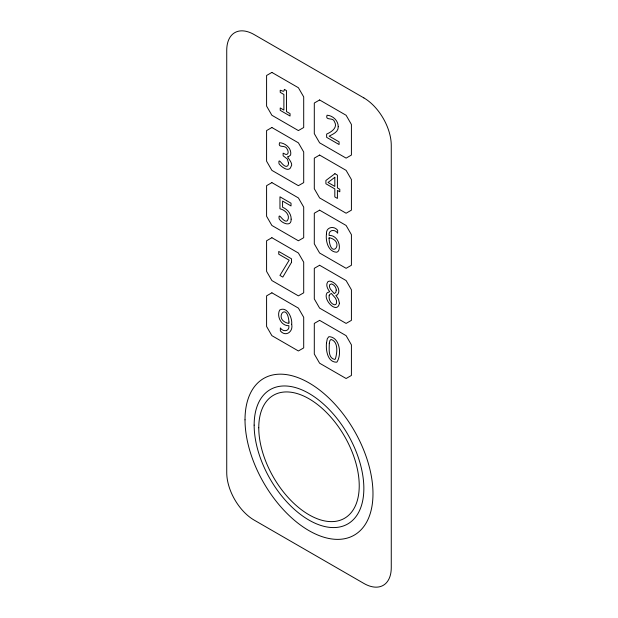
<?xml version="1.0" encoding="UTF-8"?>
<svg xmlns="http://www.w3.org/2000/svg" width="618" height="618" viewBox="0 0 618 618"><rect width="100%" height="100%" fill="white"/><g stroke="black" fill="none" stroke-linecap="round" stroke-linejoin="round"><path stroke-width="0.93" d="M329.054 238.301C330.429 261.406 346.065 241.429 329.093 237.66L329.054 238.301M288.961 322.024L288.907 323.469C272.283 320.031 287.239 300.147 288.961 322.024M326.513 342.843C325.701 350.004 327.486 362.565 336.833 362.194C341.947 354.802 340.078 336.995 328.884 336.663L327.301 338.695L326.513 342.843M329.309 343.307C329.332 348.413 327.749 358.108 334.709 359.421L335.35 359.027C337.165 353.195 338.594 341.576 331.009 339.444L329.865 340.626L329.309 343.307M326.451 234.044C325.516 240.997 328.112 251.804 336.54 252.229A9.069 5.238 60 0 0 338.88 250.105C341.005 243.847 336.223 234.917 329.093 235.443C328.312 229.664 335.056 228.876 337.652 233.218L337.652 230.236C333.759 225.392 325.81 227.13 326.451 234.044M291.681 324.272C293.496 331.704 285.663 337.358 280.348 330.893L280.348 327.903C282.967 332.268 289.772 331.534 288.892 325.678C281.468 326.234 276.238 316.2 279.715 310.02C287.131 305.879 292.546 318.146 291.681 324.272M288.521 163.059L288.235 164.991L287.409 166.033C283.283 168.644 277.961 155.342 279.012 163.747C281.383 166.93 289.363 173.055 291.155 166.312C293.998 163.306 284.805 155.265 288.575 156.632L290.607 155.041C292.036 148.637 285.547 143.067 279.568 142.688C277.467 148.567 285.547 144.396 287.084 149.015C288.081 150.46 288.938 153.364 286.999 154.392L285.686 154.384L283.129 153.164L283.129 155.759L287.316 159.004L288.521 163.059M291.148 219.151C291.549 227.509 281.592 223.206 279.135 218.78C278.085 210.514 283.392 223.592 287.37 220.734C290.846 215.443 285.083 209.78 279.962 208.814L279.962 196.818L291.024 203.206L291.024 205.941L282.573 201.066L282.573 207.254C287.37 209.193 291.333 213.774 291.148 219.151M336.269 290.089L335.852 292.376L334.253 293.604L330.568 289.324A4.087 2.356 60 0 1 329.487 285.987L329.718 284.689L331.503 283.917C334.191 284.697 336.161 287.3 336.269 290.089M339.429 303.284C337.158 315.033 322.163 299.104 327.161 292.785L329.703 291.727C327.671 289.108 325.447 284.975 327.741 281.893A8.196 4.728 60 0 1 330.445 281.213C335.829 282.441 341.847 290.305 337.165 295.041L335.852 295.304L338.517 299.259L339.429 303.284M329.162 295.659C328.513 299.367 330.599 303.786 334.423 304.79L335.62 304.597L336.393 303.647L336.524 300.618L335.45 298.146L331.325 293.45L329.61 294.57L329.162 295.659M338.239 126.682C338.548 131.935 333.017 134.121 329.17 136.13L339.081 141.854L339.081 144.527L326.636 137.343L326.636 134.075C331.325 132.097 338.085 127.609 334.493 121.746C333.195 116.848 324.898 121.136 327.053 115.218C332.924 115.581 338.262 120.688 338.239 126.682M284.388 89.378L284.048 90.776L283.283 91.317L280.224 90.236L280.224 92.36L283.886 94.469L283.886 110.074L280.224 107.965L280.224 110.344L290.058 116.022L290.058 113.642L286.482 111.58L286.482 90.591L284.388 89.378M291.541 262.326L282.82 277.088L279.939 275.427L289.17 260.209L278.741 254.191L278.741 251.456L291.541 258.842L291.541 262.326M334.817 177.304L328.019 182.48L334.817 186.404L334.817 177.304M334.925 173.697L325.902 180.479L325.902 183.762L334.817 188.907L334.817 196.918L337.413 198.417L337.413 190.414L339.807 191.796L339.807 189.293L337.413 187.911L337.413 175.133L334.925 173.697M271.889 72.422L266.59 75.481L266.59 106.095L271.889 115.272L298.394 130.576L303.701 127.517L303.701 96.91L298.394 87.725L271.889 72.422M271.889 127.517L266.59 130.576L266.59 161.19L271.889 170.375L298.394 185.678L303.701 182.611L303.701 152.005L298.394 142.82L271.889 127.517M319.606 99.969L314.299 103.028L314.299 133.642L319.606 142.82L346.111 158.123L351.41 155.064L351.41 124.457L346.111 115.272L319.606 99.969M271.889 182.611L266.59 185.678L266.59 216.285L271.889 225.47L298.394 240.773L303.701 237.714L303.701 207.1L298.394 197.922L271.889 182.611M319.606 155.064L314.299 158.131L314.299 188.737L319.606 197.922L346.111 213.225L351.41 210.159L351.41 179.552L346.111 170.367L319.606 155.064M271.889 237.714L266.59 240.773L266.59 271.379L271.889 280.564L298.394 295.868L303.701 292.808L303.701 262.202L298.394 253.017L271.889 237.714M319.606 210.166L314.299 213.225L314.299 243.832L319.606 253.017L346.111 268.32L351.41 265.261L351.41 234.647L346.111 225.47L319.606 210.166M271.889 292.808L266.59 295.868L266.59 326.474L271.889 335.659L298.394 350.962L303.701 347.903L303.701 317.297L298.394 308.112L271.889 292.808M319.606 265.261L314.299 268.32L314.299 298.927L319.606 308.112L346.111 323.415L351.41 320.356L351.41 289.749L346.111 280.564L319.606 265.261M319.606 320.356L314.299 323.415L314.299 354.029L319.606 363.206L346.111 378.51L351.41 375.45L351.41 344.844L346.111 335.659L319.606 320.356M363.847 97.899L254.152 34.577A38.779 22.387 60 0 0 226.736 50.406L226.736 472.6A38.779 22.387 60 0 0 254.152 520.101L363.847 583.423A38.779 22.387 60 0 0 391.264 567.594L391.264 145.4A38.779 22.387 60 0 0 363.847 97.899M258.764 427.764A71.039 41.02 60 0 0 334.114 521.507A71.039 41.02 60 0 0 334.114 421.036A71.039 41.02 60 0 0 258.764 427.764M254.152 425.107A77.559 44.782 60 0 0 336.424 527.448A77.559 44.782 60 0 0 336.424 417.753A77.559 44.782 60 0 0 254.152 425.107M245.014 419.823A90.491 52.244 60 0 0 340.989 539.228A90.491 52.244 60 0 0 340.989 411.256A90.491 52.244 60 0 0 245.014 419.823"/></g></svg>
